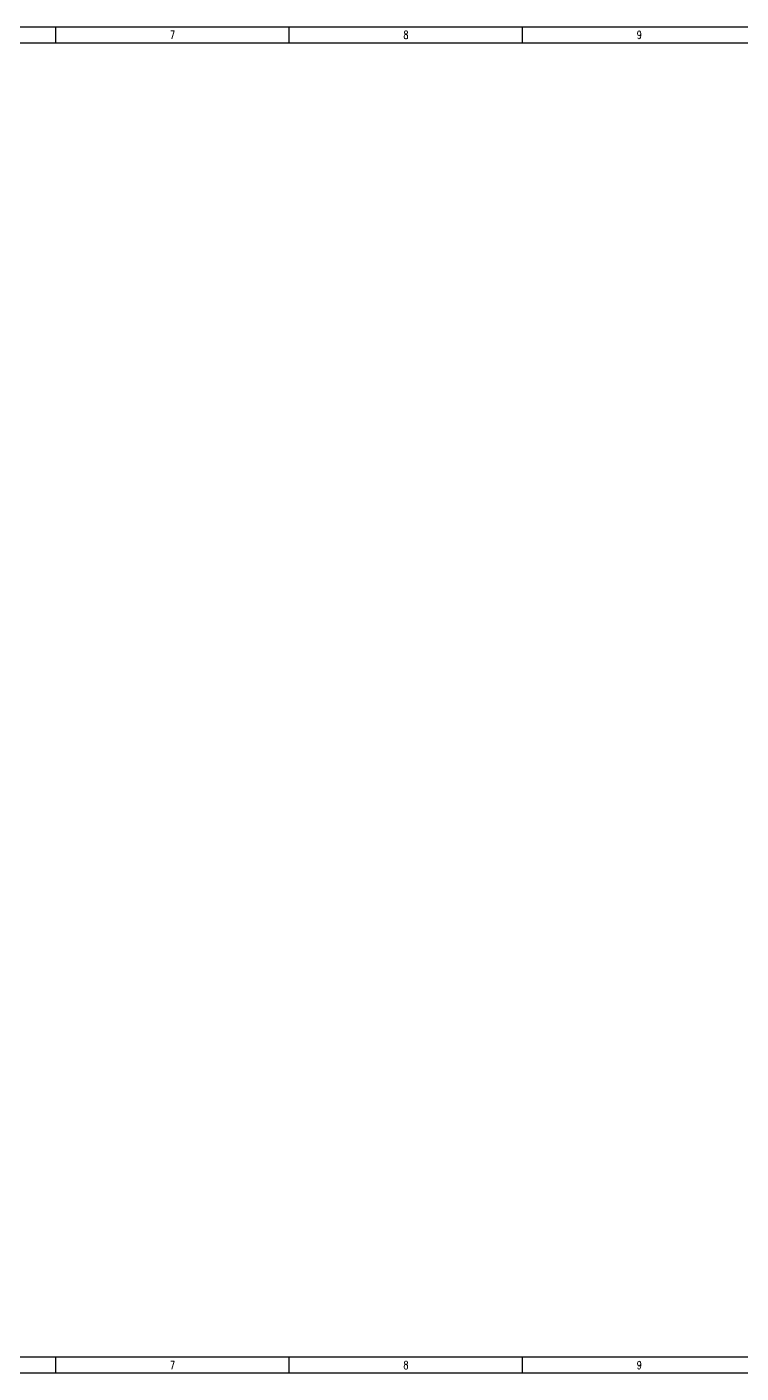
# Model space of a CAD drawing. Header units: millimetres. Extents: x 0 to 1784, y 0 to 841.
# Drawn here: x 882 to 1328, y 0 to 841 of the extents above; entities that cross this region are included whole.
import ezdxf

# ---------------------------------------------------------------- set-up
doc = ezdxf.new("R2010")
doc.units = ezdxf.units.MM
doc.header["$MEASUREMENT"] = 0
doc.layers.add('内层矩形', color=1, linetype='Continuous')
doc.layers.add('外层矩形', color=1, linetype='Continuous')
doc.styles.add('HZ', font='txt_____.ttf', dxfattribs={"width": 0.7, "bigfont": 'HZTXT'})

msp = doc.modelspace()

# ---------------------------------------------------------------- linework, layer by layer
at = {"color": 4, "flags": 128}
for points in [[(0, 841), (1784, 841)], [(899.5, 841), (899.5, 831)], [(1045.25, 841), (1045.25, 831)], [(1191, 841), (1191, 831)], [(899.5, 10), (899.5, 0)], [(1045.25, 10), (1045.25, 0)], [(1191, 10), (1191, 0)], [(1784, 0), (0, 0)]]:
    msp.add_lwpolyline(points, dxfattribs=at)
msp.add_lwpolyline([(25, 831), (1773.92, 831), (1773.92, 10), (25, 10)], close=True)
at = {"layer": '内层矩形'}
msp.add_lwpolyline([(25, 831), (1773.92, 831), (1774, 10), (25, 10)], close=True, dxfattribs=at)
at = {"layer": '外层矩形'}
msp.add_lwpolyline([(0, 841), (1784, 841), (1784, 0), (0, 0)], close=True, dxfattribs=at)

# ---------------------------------------------------------------- texts
at = {"color": 0, "style": 'HZ', "width": 0.7}
for s, p in [('7', (971.13, 833.5)), ('8', (1116.88, 833.5)), ('9', (1262.63, 833.5)), ('7', (971.13, 2.5)), ('8', (1116.88, 2.5)), ('9', (1262.63, 2.5))]:
    msp.add_text(s, height=5, dxfattribs=at).set_placement(p)

doc.saveas('drawing.dxf')
